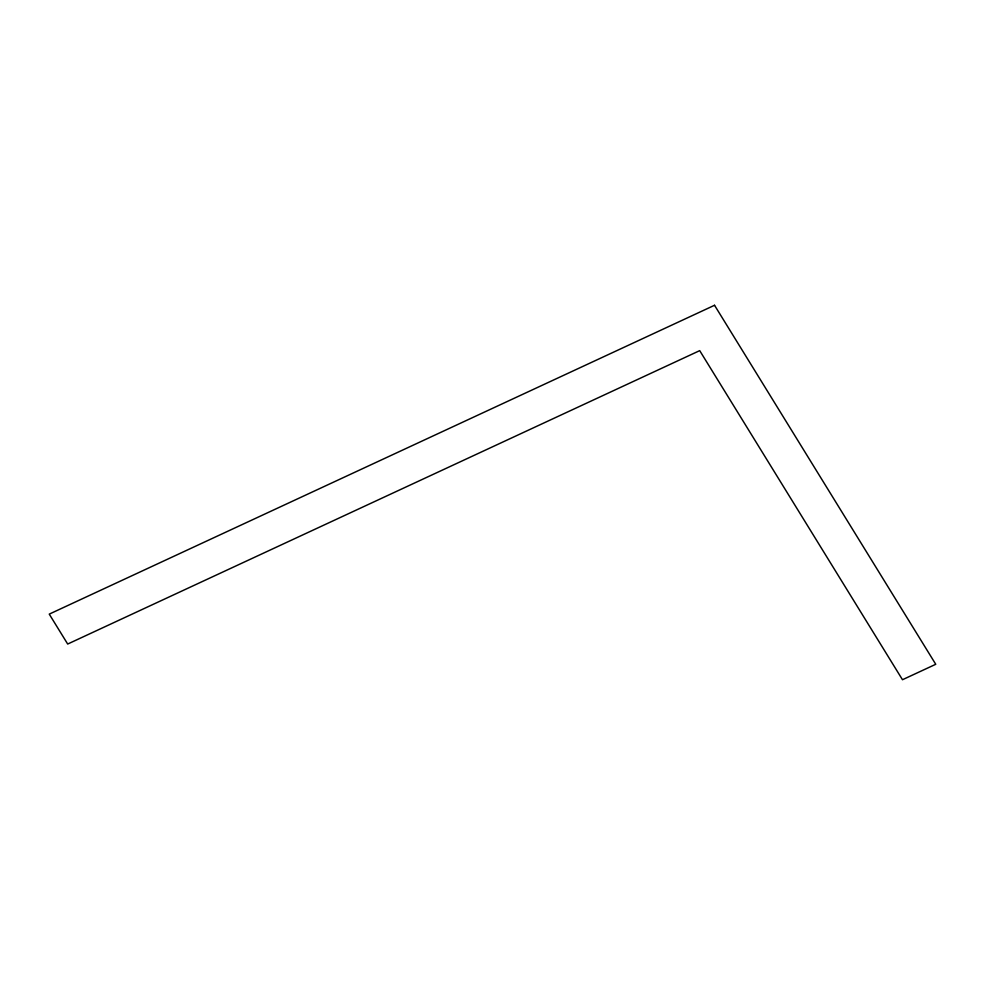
<?xml version="1.0" encoding="UTF-8"?>
<svg xmlns="http://www.w3.org/2000/svg" width="985" height="985" viewBox="0 0 985 985"><rect width="100%" height="100%" fill="white"/><g stroke="black" fill="none" stroke-linecap="round" stroke-linejoin="round"><path stroke-width="1.48" d="M714.531 305.276L49.25 614.123L67.682 644.042L699.707 350.635L902.482 679.724L935.75 664.284L714.531 305.276"/></g></svg>
